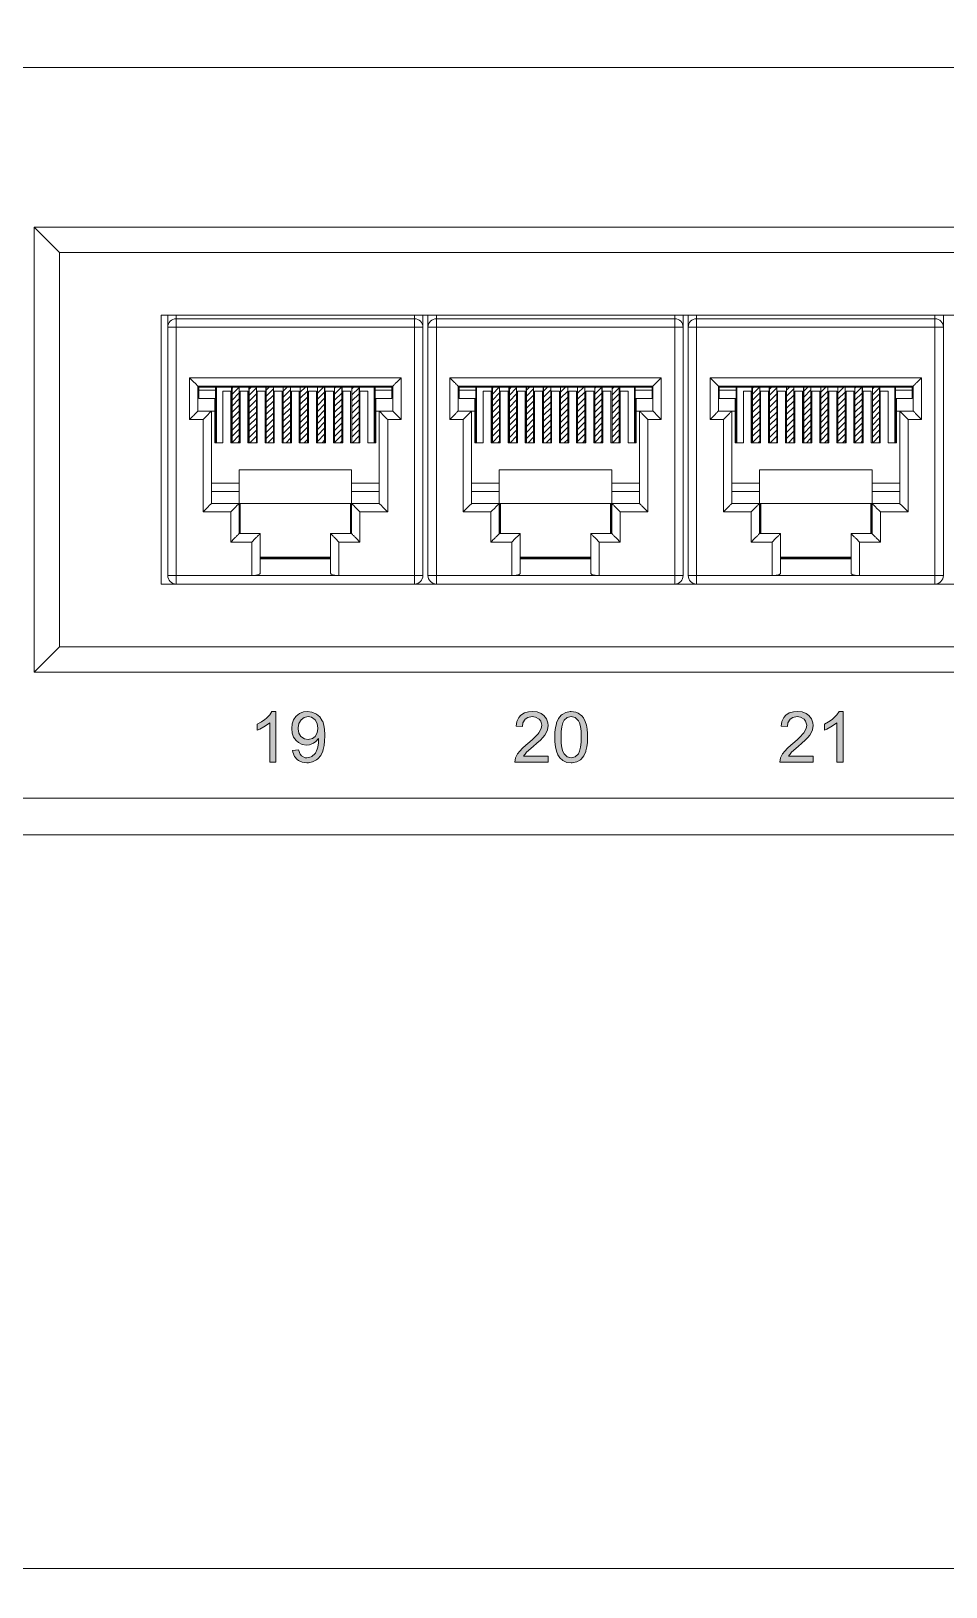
# Model space of a CAD drawing. Header units: millimetres. Extents: x 1256 to 2931, y 3298 to 3694.
# Drawn here: x 1476.54 to 1488.94, y 3593.51 to 3614.61 of the extents above; entities that cross this region are included whole.
import ezdxf

# ---------------------------------------------------------------- set-up
doc = ezdxf.new("R2010")
doc.units = ezdxf.units.MM
doc.layers.get('0').update_dxf_attribs({"color": 250, "lineweight": 5})
for name, color, linetype, lineweight in [('(B) 1U - NVR', 250, 'Continuous', 5), ('(B) 1U - Patch Panel nº', 250, 'Continuous', 5), ('(C)1U - Gestion Cable', 250, 'Continuous', 5)]:
    doc.layers.add(name, color=color, linetype=linetype, lineweight=lineweight)
pattern_1 = [(45, (22733.74805, 105.91026), (-0.166441777, 0.166441777), [])]
pattern_2 = [(45, (22748.11205, 105.91026), (-0.166441777, 0.166441777), [])]
pattern_3 = [(45, (22762.47604, 105.91026), (-0.166441777, 0.166441777), [])]

# ---------------------------------------------------------------- blocks, each defined once
blk = doc.blocks.new('1U - Peine Cable Rack')
at = {"layer": '(C)1U - Gestion Cable'}
blk.add_lwpolyline([(-5.8, 37.7), (466.8, 37.7, -0.414214), (471.8, 32.7), (471.8, -1, -0.414214), (466.8, -6), (-5.8, -6, -0.414214), (-10.8, -1), (-10.8, 32.7, -0.414214)], format="xyb", close=True, dxfattribs=at)
blk = doc.blocks.new('1U - Patch Panel 24P RJ45')
at = {"layer": '(B) 1U - Patch Panel nº', "lineweight": 5}
h = blk.add_hatch(dxfattribs=at)
h.set_pattern_fill('ANSI31', color=250, scale=0.074137, style=0)
h.set_pattern_definition(pattern_1)
h.paths.add_polyline_path([(23375.148, 717.034), (23374.835, 717.034), (23374.752, 717.026), (23374.752, 713.968), (23375.148, 713.968)])
h = blk.add_hatch(dxfattribs=at)
h.set_pattern_fill('ANSI31', color=250, scale=0.074137, style=0)
h.set_pattern_definition(pattern_1)
h.paths.add_polyline_path([(23376.091, 717.034), (23375.759, 717.034), (23375.694, 717.029), (23375.694, 713.968), (23376.091, 713.968)])
h.paths.add_polyline_path([(23377.031, 717.034), (23376.633, 717.034), (23376.633, 713.968), (23377.031, 713.968)])
h.paths.add_polyline_path([(23377.974, 717.034), (23377.576, 717.034), (23377.576, 713.968), (23377.974, 713.968)])
h.paths.add_polyline_path([(23378.912, 717.034), (23378.514, 717.034), (23378.514, 713.968), (23378.912, 713.968)])
h.paths.add_polyline_path([(23379.457, 713.968), (23379.857, 713.968), (23379.857, 717.034), (23379.457, 717.034)])
h.paths.add_polyline_path([(23380.405, 713.968), (23380.803, 713.968), (23380.803, 717.034), (23380.405, 717.034)])
h = blk.add_hatch(dxfattribs=at)
h.set_pattern_fill('ANSI31', color=250, scale=0.074137, style=0)
h.set_pattern_definition(pattern_1)
h.paths.add_polyline_path([(23381.364, 713.968), (23381.762, 713.968), (23381.762, 717.033), (23381.736, 717.034), (23381.364, 717.034)])
h = blk.add_hatch(dxfattribs=at)
h.set_pattern_fill('ANSI31', color=250, scale=0.074137, style=0)
h.set_pattern_definition(pattern_2)
h.paths.add_polyline_path([(23389.512, 717.034), (23389.199, 717.034), (23389.116, 717.026), (23389.116, 713.968), (23389.512, 713.968)])
h = blk.add_hatch(dxfattribs=at)
h.set_pattern_fill('ANSI31', color=250, scale=0.074137, style=0)
h.set_pattern_definition(pattern_2)
h.paths.add_polyline_path([(23390.455, 717.034), (23390.123, 717.034), (23390.058, 717.029), (23390.058, 713.968), (23390.455, 713.968)])
h.paths.add_polyline_path([(23391.395, 717.034), (23390.997, 717.034), (23390.997, 713.968), (23391.395, 713.968)])
h.paths.add_polyline_path([(23392.338, 717.034), (23391.94, 717.034), (23391.94, 713.968), (23392.338, 713.968)])
h.paths.add_polyline_path([(23393.276, 717.034), (23392.878, 717.034), (23392.878, 713.968), (23393.276, 713.968)])
h.paths.add_polyline_path([(23393.821, 713.968), (23394.221, 713.968), (23394.221, 717.034), (23393.821, 717.034)])
h.paths.add_polyline_path([(23394.769, 713.968), (23395.167, 713.968), (23395.167, 717.034), (23394.769, 717.034)])
h = blk.add_hatch(dxfattribs=at)
h.set_pattern_fill('ANSI31', color=250, scale=0.074137, style=0)
h.set_pattern_definition(pattern_2)
h.paths.add_polyline_path([(23395.728, 713.968), (23396.126, 713.968), (23396.126, 717.033), (23396.1, 717.034), (23395.728, 717.034)])
h = blk.add_hatch(dxfattribs=at)
h.set_pattern_fill('ANSI31', color=250, scale=0.074137, style=0)
h.set_pattern_definition(pattern_3)
h.paths.add_polyline_path([(23403.876, 717.034), (23403.563, 717.034), (23403.48, 717.026), (23403.48, 713.968), (23403.876, 713.968)])
h = blk.add_hatch(dxfattribs=at)
h.set_pattern_fill('ANSI31', color=250, scale=0.074137, style=0)
h.set_pattern_definition(pattern_3)
h.paths.add_polyline_path([(23404.819, 717.034), (23404.487, 717.034), (23404.422, 717.029), (23404.422, 713.968), (23404.819, 713.968)])
h.paths.add_polyline_path([(23405.759, 717.034), (23405.361, 717.034), (23405.361, 713.968), (23405.759, 713.968)])
h.paths.add_polyline_path([(23406.702, 717.034), (23406.304, 717.034), (23406.304, 713.968), (23406.702, 713.968)])
h.paths.add_polyline_path([(23407.64, 717.034), (23407.242, 717.034), (23407.242, 713.968), (23407.64, 713.968)])
h.paths.add_polyline_path([(23408.185, 713.968), (23408.585, 713.968), (23408.585, 717.034), (23408.185, 717.034)])
h.paths.add_polyline_path([(23409.133, 713.968), (23409.531, 713.968), (23409.531, 717.034), (23409.133, 717.034)])
h = blk.add_hatch(dxfattribs=at)
h.set_pattern_fill('ANSI31', color=250, scale=0.074137, style=0)
h.set_pattern_definition(pattern_3)
h.paths.add_polyline_path([(23410.092, 713.968), (23410.49, 713.968), (23410.49, 717.033), (23410.464, 717.034), (23410.092, 717.034)])
h = blk.add_hatch(color=250, dxfattribs=at)
h.paths.add_polyline_path([(23377.166, 699.138), (23376.946, 699.138), (23376.831, 698.957), (23376.645, 698.767), (23376.566, 698.701), (23376.367, 698.559), (23376.142, 698.44), (23376.142, 698.109), (23376.274, 698.162), (23376.504, 698.285), (23376.645, 698.374), (23376.826, 698.519), (23376.826, 696.346), (23377.166, 696.346)])
h.paths.add_polyline_path([(23379.587, 698.837), (23379.41, 698.992), (23379.38, 699.01), (23379.154, 699.107), (23378.911, 699.138), (23378.695, 699.111), (23378.478, 699.027), (23378.288, 698.877), (23378.275, 698.864), (23378.147, 698.678), (23378.068, 698.458), (23378.041, 698.197), (23378.068, 697.945), (23378.147, 697.724), (23378.28, 697.539), (23378.412, 697.424), (23378.624, 697.322), (23378.863, 697.287), (23379.022, 697.305), (23379.247, 697.389), (23379.366, 697.473), (23379.525, 697.654), (23379.525, 697.587), (23379.516, 697.411), (23379.477, 697.168), (23379.446, 697.057), (23379.349, 696.845), (23379.331, 696.819), (23379.154, 696.651), (23379.119, 696.629), (23378.88, 696.58), (23378.788, 696.585), (23378.58, 696.682), (23378.505, 696.775), (23378.421, 697.018), (23378.09, 696.987), (23378.107, 696.885), (23378.196, 696.655), (23378.341, 696.479), (23378.408, 696.426), (23378.589, 696.346), (23379.177, 696.346), (23379.198, 696.351), (23379.406, 696.465), (23379.49, 696.532), (23379.64, 696.713), (23379.751, 696.947), (23379.782, 697.035), (23379.83, 697.252), (23379.857, 697.503), (23379.865, 697.795), (23379.865, 697.866), (23379.848, 698.148), (23379.812, 698.387), (23379.751, 698.577), (23379.724, 698.63)])
h.paths.add_polyline_path([(23379.344, 698.67), (23379.45, 698.471), (23379.486, 698.215), (23379.486, 698.201), (23379.446, 697.95), (23379.335, 697.755), (23379.181, 697.64), (23378.947, 697.592), (23378.748, 697.623), (23378.554, 697.755), (23378.434, 697.941), (23378.39, 698.188), (23378.39, 698.228), (23378.439, 698.471), (23378.558, 698.67), (23378.73, 698.802), (23378.955, 698.855), (23379.137, 698.82), (23379.331, 698.683)], flags=16)
h.paths.add_polyline_path([(23379.177, 696.346), (23378.589, 696.346), (23378.62, 696.333), (23378.872, 696.298), (23378.96, 696.302)])
h = blk.add_hatch(color=250, dxfattribs=at)
h.paths.add_polyline_path([(23391.696, 698.718), (23391.784, 698.603), (23391.842, 698.374), (23391.811, 698.193), (23391.683, 697.963), (23391.639, 697.905), (23391.497, 697.755), (23391.307, 697.579), (23391.073, 697.375), (23390.963, 697.283), (23390.773, 697.11), (23390.627, 696.951), (23390.508, 696.792), (23390.402, 696.585), (23390.362, 696.346), (23392.195, 696.346), (23392.195, 696.673), (23390.835, 696.673), (23390.981, 696.859), (23390.989, 696.872), (23391.131, 697.004), (23391.374, 697.207), (23391.581, 697.389), (23391.767, 697.561), (23391.899, 697.698), (23392.01, 697.835), (23392.125, 698.038), (23392.156, 698.126), (23392.191, 698.365), (23392.182, 698.502), (23392.107, 698.727), (23391.961, 698.917), (23391.807, 699.027), (23391.586, 699.111), (23391.328, 699.138), (23391.322, 699.138), (23391.113, 699.12), (23390.883, 699.054), (23390.698, 698.935), (23390.579, 698.802), (23390.477, 698.59), (23390.424, 698.334), (23390.777, 698.299), (23390.808, 698.515), (23390.928, 698.705), (23391.073, 698.807), (23391.321, 698.855), (23391.497, 698.829)])
h.paths.add_polyline_path([(23393.719, 699.107), (23393.47, 699.138), (23393.409, 699.138), (23393.167, 699.089), (23392.964, 698.974), (23392.915, 698.93), (23392.77, 698.749), (23392.664, 698.511), (23392.65, 698.462), (23392.602, 698.25), (23392.571, 698.003), (23392.562, 697.715), (23392.571, 697.455), (23392.602, 697.181), (23392.659, 696.947), (23392.734, 696.748), (23392.836, 696.585), (23393.008, 696.426), (23393.22, 696.328), (23393.467, 696.298), (23393.529, 696.302), (23393.772, 696.351), (23393.975, 696.465), (23394.024, 696.505), (23394.165, 696.691), (23394.271, 696.929), (23394.285, 696.973), (23394.333, 697.185), (23394.364, 697.433), (23394.373, 697.715), (23394.369, 697.914), (23394.346, 698.17), (23394.311, 698.374), (23394.245, 698.581), (23394.139, 698.789), (23394.051, 698.899), (23393.861, 699.049)])
h.paths.add_polyline_path([(23393.684, 698.798), (23393.865, 698.63), (23393.927, 698.511), (23393.98, 698.307), (23394.011, 698.042), (23394.024, 697.715), (23394.015, 697.442), (23393.984, 697.168), (23393.936, 696.956), (23393.865, 696.806), (23393.684, 696.638), (23393.467, 696.58), (23393.251, 696.638), (23393.074, 696.806), (23393.012, 696.925), (23392.955, 697.128), (23392.924, 697.389), (23392.911, 697.715), (23392.924, 698.025), (23392.955, 698.29), (23393.012, 698.502), (23393.088, 698.656), (23393.238, 698.798), (23393.465, 698.856)], flags=16)
h = blk.add_hatch(color=250, dxfattribs=at)
h.paths.add_polyline_path([(23406.584, 698.917), (23406.433, 699.027), (23406.213, 699.111), (23405.955, 699.138), (23405.949, 699.138), (23405.74, 699.12), (23405.51, 699.054), (23405.32, 698.935), (23405.205, 698.802), (23405.104, 698.59), (23405.051, 698.334), (23405.4, 698.299), (23405.435, 698.515), (23405.55, 698.705), (23405.7, 698.807), (23405.943, 698.855), (23406.124, 698.829), (23406.323, 698.718), (23406.411, 698.603), (23406.469, 698.374), (23406.433, 698.193), (23406.31, 697.963), (23406.261, 697.905), (23406.124, 697.755), (23405.934, 697.579), (23405.696, 697.375), (23405.59, 697.283), (23405.4, 697.11), (23405.254, 696.951), (23405.135, 696.792), (23405.029, 696.585), (23404.989, 696.346), (23406.822, 696.346), (23406.822, 696.673), (23405.462, 696.673), (23405.603, 696.859), (23405.616, 696.872), (23405.758, 697.004), (23406, 697.207), (23406.208, 697.389), (23406.389, 697.561), (23406.526, 697.698), (23406.637, 697.835), (23406.751, 698.038), (23406.782, 698.126), (23406.818, 698.365), (23406.809, 698.502), (23406.734, 698.727)])
h.paths.add_polyline_path([(23408.474, 699.138), (23408.253, 699.138), (23408.134, 698.957), (23407.949, 698.767), (23407.873, 698.701), (23407.675, 698.559), (23407.449, 698.44), (23407.449, 698.109), (23407.577, 698.162), (23407.807, 698.285), (23407.949, 698.374), (23408.13, 698.519), (23408.13, 696.346), (23408.474, 696.346)])
at = {"layer": '(B) 1U - Patch Panel nº', "color": 250, "lineweight": 5}
for p, q in [((23376.831, 698.957), (23376.645, 698.767)), ((23376.946, 699.138), (23376.831, 698.957)), ((23377.166, 699.138), (23376.946, 699.138)), ((23377.166, 696.346), (23377.166, 699.138)), ((23378.275, 698.864), (23378.147, 698.678)), ((23378.288, 698.877), (23378.275, 698.864)), ((23378.478, 699.027), (23378.288, 698.877)), ((23378.695, 699.111), (23378.478, 699.027)), ((23378.911, 699.138), (23378.695, 699.111)), ((23379.154, 699.107), (23378.911, 699.138)), ((23379.38, 699.01), (23379.154, 699.107)), ((23379.41, 698.992), (23379.38, 699.01)), ((23379.587, 698.837), (23379.41, 698.992)), ((23390.698, 698.935), (23390.579, 698.802)), ((23390.883, 699.054), (23390.698, 698.935)), ((23391.113, 699.12), (23390.883, 699.054)), ((23391.325, 699.138), (23391.113, 699.12)), ((23391.586, 699.111), (23391.325, 699.138)), ((23391.807, 699.027), (23391.586, 699.111)), ((23391.961, 698.917), (23391.807, 699.027)), ((23392.107, 698.727), (23391.961, 698.917)), ((23392.915, 698.93), (23392.77, 698.749)), ((23392.964, 698.974), (23392.915, 698.93)), ((23393.167, 699.089), (23392.964, 698.974)), ((23393.41, 699.138), (23393.167, 699.089)), ((23393.467, 699.138), (23393.41, 699.138)), ((23393.719, 699.107), (23393.467, 699.138)), ((23393.861, 699.049), (23393.719, 699.107)), ((23394.051, 698.899), (23393.861, 699.049)), ((23394.139, 698.789), (23394.051, 698.899)), ((23405.32, 698.935), (23405.205, 698.802)), ((23405.51, 699.054), (23405.32, 698.935)), ((23405.74, 699.12), (23405.51, 699.054)), ((23405.952, 699.138), (23405.74, 699.12)), ((23406.213, 699.111), (23405.952, 699.138)), ((23406.433, 699.027), (23406.213, 699.111)), ((23406.584, 698.917), (23406.433, 699.027)), ((23406.734, 698.727), (23406.584, 698.917)), ((23408.134, 698.957), (23407.949, 698.767)), ((23408.253, 699.138), (23408.134, 698.957)), ((23408.474, 699.138), (23408.253, 699.138)), ((23408.474, 696.346), (23408.474, 699.138)), ((23376.367, 698.559), (23376.142, 698.44)), ((23376.142, 698.44), (23376.142, 698.109)), ((23376.142, 698.109), (23376.274, 698.162)), ((23376.274, 698.162), (23376.504, 698.285)), ((23376.566, 698.701), (23376.367, 698.559)), ((23376.504, 698.285), (23376.645, 698.374)), ((23376.645, 698.767), (23376.566, 698.701)), ((23376.645, 698.374), (23376.826, 698.519)), ((23376.826, 698.519), (23376.826, 696.346)), ((23378.068, 698.458), (23378.041, 698.197)), ((23378.041, 698.197), (23378.068, 697.945)), ((23378.147, 698.678), (23378.068, 698.458)), ((23378.39, 698.228), (23378.439, 698.471)), ((23378.39, 698.188), (23378.39, 698.228)), ((23378.434, 697.941), (23378.39, 698.188)), ((23378.439, 698.471), (23378.558, 698.67)), ((23378.558, 698.67), (23378.73, 698.802)), ((23378.73, 698.802), (23378.955, 698.855)), ((23378.955, 698.855), (23379.137, 698.82)), ((23379.137, 698.82), (23379.331, 698.683)), ((23379.331, 698.683), (23379.344, 698.67)), ((23379.344, 698.67), (23379.45, 698.471)), ((23379.486, 698.201), (23379.446, 697.95)), ((23379.45, 698.471), (23379.486, 698.215)), ((23379.486, 698.215), (23379.486, 698.201)), ((23379.724, 698.63), (23379.587, 698.837)), ((23379.751, 698.577), (23379.724, 698.63)), ((23379.812, 698.387), (23379.751, 698.577)), ((23379.848, 698.148), (23379.812, 698.387)), ((23379.865, 697.866), (23379.848, 698.148)), ((23390.477, 698.59), (23390.424, 698.334)), ((23390.424, 698.334), (23390.777, 698.299)), ((23390.579, 698.802), (23390.477, 698.59)), ((23390.777, 698.299), (23390.808, 698.515)), ((23390.808, 698.515), (23390.928, 698.705)), ((23390.928, 698.705), (23391.073, 698.807)), ((23391.073, 698.807), (23391.321, 698.855)), ((23391.321, 698.855), (23391.497, 698.829)), ((23391.497, 698.829), (23391.696, 698.718)), ((23391.811, 698.193), (23391.683, 697.963)), ((23391.696, 698.718), (23391.784, 698.603)), ((23391.784, 698.603), (23391.842, 698.374)), ((23391.842, 698.374), (23391.811, 698.193)), ((23392.01, 697.835), (23392.125, 698.038)), ((23392.182, 698.502), (23392.107, 698.727)), ((23392.125, 698.038), (23392.156, 698.126)), ((23392.156, 698.126), (23392.191, 698.365)), ((23392.191, 698.365), (23392.182, 698.502)), ((23392.602, 698.25), (23392.571, 698.003)), ((23392.65, 698.462), (23392.602, 698.25)), ((23392.664, 698.511), (23392.65, 698.462)), ((23392.77, 698.749), (23392.664, 698.511)), ((23392.911, 697.715), (23392.924, 698.025)), ((23392.924, 698.025), (23392.955, 698.29)), ((23392.955, 698.29), (23393.012, 698.502)), ((23393.012, 698.502), (23393.088, 698.656)), ((23393.088, 698.656), (23393.238, 698.798)), ((23393.238, 698.798), (23393.463, 698.855)), ((23393.463, 698.855), (23393.467, 698.855)), ((23393.467, 698.855), (23393.684, 698.798)), ((23393.684, 698.798), (23393.865, 698.63)), ((23393.865, 698.63), (23393.927, 698.511)), ((23393.927, 698.511), (23393.98, 698.307)), ((23393.98, 698.307), (23394.011, 698.042)), ((23394.011, 698.042), (23394.024, 697.715)), ((23394.245, 698.581), (23394.139, 698.789)), ((23394.311, 698.374), (23394.245, 698.581)), ((23394.346, 698.17), (23394.311, 698.374)), ((23394.369, 697.914), (23394.346, 698.17)), ((23405.104, 698.59), (23405.051, 698.334)), ((23405.051, 698.334), (23405.4, 698.299)), ((23405.205, 698.802), (23405.104, 698.59)), ((23405.4, 698.299), (23405.435, 698.515)), ((23405.435, 698.515), (23405.55, 698.705)), ((23405.55, 698.705), (23405.7, 698.807)), ((23405.7, 698.807), (23405.943, 698.855)), ((23405.943, 698.855), (23406.124, 698.829)), ((23406.124, 698.829), (23406.323, 698.718)), ((23406.433, 698.193), (23406.31, 697.963)), ((23406.323, 698.718), (23406.411, 698.603)), ((23406.411, 698.603), (23406.469, 698.374)), ((23406.469, 698.374), (23406.433, 698.193)), ((23406.637, 697.835), (23406.751, 698.038)), ((23406.809, 698.502), (23406.734, 698.727)), ((23406.751, 698.038), (23406.782, 698.126)), ((23406.782, 698.126), (23406.818, 698.365)), ((23406.818, 698.365), (23406.809, 698.502)), ((23407.675, 698.559), (23407.449, 698.44)), ((23407.449, 698.44), (23407.449, 698.109)), ((23407.449, 698.109), (23407.577, 698.162)), ((23407.577, 698.162), (23407.807, 698.285)), ((23407.873, 698.701), (23407.675, 698.559)), ((23407.807, 698.285), (23407.949, 698.374)), ((23407.949, 698.767), (23407.873, 698.701)), ((23407.949, 698.374), (23408.13, 698.519)), ((23408.13, 698.519), (23408.13, 696.346)), ((23378.068, 697.945), (23378.147, 697.724)), ((23378.147, 697.724), (23378.28, 697.539)), ((23378.28, 697.539), (23378.412, 697.424)), ((23378.412, 697.424), (23378.624, 697.322)), ((23378.554, 697.755), (23378.434, 697.941)), ((23378.748, 697.623), (23378.554, 697.755)), ((23378.624, 697.322), (23378.863, 697.287)), ((23378.947, 697.592), (23378.748, 697.623)), ((23378.863, 697.287), (23379.022, 697.305)), ((23379.181, 697.64), (23378.947, 697.592)), ((23379.022, 697.305), (23379.247, 697.389)), ((23379.335, 697.755), (23379.181, 697.64)), ((23379.247, 697.389), (23379.366, 697.473)), ((23379.446, 697.95), (23379.335, 697.755)), ((23379.366, 697.473), (23379.525, 697.654)), ((23379.477, 697.168), (23379.446, 697.057)), ((23379.516, 697.411), (23379.477, 697.168)), ((23379.525, 697.587), (23379.516, 697.411)), ((23379.525, 697.654), (23379.525, 697.587)), ((23379.782, 697.035), (23379.83, 697.252)), ((23379.83, 697.252), (23379.857, 697.503)), ((23379.857, 697.503), (23379.865, 697.795)), ((23379.865, 697.795), (23379.865, 697.866)), ((23390.963, 697.283), (23390.773, 697.11)), ((23391.073, 697.375), (23390.963, 697.283)), ((23391.307, 697.579), (23391.073, 697.375)), ((23391.131, 697.004), (23391.374, 697.207)), ((23391.497, 697.755), (23391.307, 697.579)), ((23391.374, 697.207), (23391.581, 697.389)), ((23391.639, 697.905), (23391.497, 697.755)), ((23391.581, 697.389), (23391.767, 697.561)), ((23391.683, 697.963), (23391.639, 697.905)), ((23391.767, 697.561), (23391.899, 697.698)), ((23391.899, 697.698), (23392.01, 697.835)), ((23392.571, 698.003), (23392.562, 697.715)), ((23392.562, 697.715), (23392.571, 697.455)), ((23392.571, 697.455), (23392.602, 697.181)), ((23392.602, 697.181), (23392.659, 696.947)), ((23392.924, 697.389), (23392.911, 697.715)), ((23392.955, 697.128), (23392.924, 697.389)), ((23393.984, 697.168), (23393.936, 696.956)), ((23394.015, 697.442), (23393.984, 697.168)), ((23394.024, 697.715), (23394.015, 697.442)), ((23394.285, 696.973), (23394.333, 697.185)), ((23394.333, 697.185), (23394.364, 697.433)), ((23394.364, 697.433), (23394.373, 697.715)), ((23394.373, 697.715), (23394.369, 697.914)), ((23405.59, 697.283), (23405.4, 697.11)), ((23405.696, 697.375), (23405.59, 697.283)), ((23405.934, 697.579), (23405.696, 697.375)), ((23405.758, 697.004), (23406, 697.207)), ((23406.124, 697.755), (23405.934, 697.579)), ((23406, 697.207), (23406.208, 697.389)), ((23406.261, 697.905), (23406.124, 697.755)), ((23406.208, 697.389), (23406.389, 697.561)), ((23406.31, 697.963), (23406.261, 697.905)), ((23406.389, 697.561), (23406.526, 697.698)), ((23406.526, 697.698), (23406.637, 697.835)), ((23376.826, 696.346), (23377.166, 696.346)), ((23378.421, 697.018), (23378.09, 696.987)), ((23378.09, 696.987), (23378.107, 696.885)), ((23378.107, 696.885), (23378.196, 696.655)), ((23378.196, 696.655), (23378.341, 696.479)), ((23378.341, 696.479), (23378.408, 696.426)), ((23378.408, 696.426), (23378.62, 696.333)), ((23378.505, 696.775), (23378.421, 697.018)), ((23378.58, 696.682), (23378.505, 696.775)), ((23378.788, 696.585), (23378.58, 696.682)), ((23378.62, 696.333), (23378.872, 696.298)), ((23378.88, 696.58), (23378.788, 696.585)), ((23378.872, 696.298), (23378.96, 696.302)), ((23379.119, 696.629), (23378.88, 696.58)), ((23378.96, 696.302), (23379.198, 696.351)), ((23379.154, 696.651), (23379.119, 696.629)), ((23379.331, 696.819), (23379.154, 696.651)), ((23379.198, 696.351), (23379.406, 696.465)), ((23379.349, 696.845), (23379.331, 696.819)), ((23379.446, 697.057), (23379.349, 696.845)), ((23379.406, 696.465), (23379.49, 696.532)), ((23379.49, 696.532), (23379.64, 696.713)), ((23379.64, 696.713), (23379.751, 696.947)), ((23379.751, 696.947), (23379.782, 697.035)), ((23390.402, 696.585), (23390.362, 696.346)), ((23390.362, 696.346), (23392.195, 696.346)), ((23390.508, 696.792), (23390.402, 696.585)), ((23390.627, 696.951), (23390.508, 696.792)), ((23390.773, 697.11), (23390.627, 696.951)), ((23390.835, 696.673), (23390.981, 696.859)), ((23392.195, 696.673), (23390.835, 696.673)), ((23390.981, 696.859), (23390.989, 696.872)), ((23390.989, 696.872), (23391.131, 697.004)), ((23392.195, 696.346), (23392.195, 696.673)), ((23392.659, 696.947), (23392.734, 696.748)), ((23392.734, 696.748), (23392.836, 696.585)), ((23392.836, 696.585), (23392.836, 696.585)), ((23392.836, 696.585), (23393.008, 696.426)), ((23393.012, 696.925), (23392.955, 697.128)), ((23393.008, 696.426), (23393.22, 696.328)), ((23393.074, 696.806), (23393.012, 696.925)), ((23393.251, 696.638), (23393.074, 696.806)), ((23393.22, 696.328), (23393.467, 696.298)), ((23393.467, 696.58), (23393.251, 696.638)), ((23393.684, 696.638), (23393.467, 696.58)), ((23393.467, 696.298), (23393.529, 696.302)), ((23393.529, 696.302), (23393.772, 696.351)), ((23393.865, 696.806), (23393.684, 696.638)), ((23393.772, 696.351), (23393.975, 696.465)), ((23393.936, 696.956), (23393.865, 696.806)), ((23393.975, 696.465), (23394.024, 696.505)), ((23394.024, 696.505), (23394.165, 696.691)), ((23394.165, 696.691), (23394.271, 696.929)), ((23394.271, 696.929), (23394.285, 696.973)), ((23405.029, 696.585), (23404.989, 696.346)), ((23404.989, 696.346), (23406.822, 696.346)), ((23405.135, 696.792), (23405.029, 696.585)), ((23405.254, 696.951), (23405.135, 696.792)), ((23405.4, 697.11), (23405.254, 696.951)), ((23405.462, 696.673), (23405.603, 696.859)), ((23406.822, 696.673), (23405.462, 696.673)), ((23405.603, 696.859), (23405.616, 696.872)), ((23405.616, 696.872), (23405.758, 697.004)), ((23406.822, 696.346), (23406.822, 696.673)), ((23408.13, 696.346), (23408.474, 696.346))]:
    blk.add_line(p, q, dxfattribs=at)
at = {"color": 250, "linetype": 'Continuous', "lineweight": 5}
for p, q in [((23468.04, 734.668), (23057.508, 734.668)), ((23464.009, 725.864), (23363.832, 725.864)), ((23363.832, 725.864), (23363.832, 701.306)), ((23363.832, 725.864), (23365.222, 724.474)), ((23462.619, 724.474), (23365.222, 724.474)), ((23365.222, 724.474), (23365.222, 702.696)), ((23457.012, 720.999), (23370.828, 720.999)), ((23370.828, 720.999), (23370.828, 706.171)), ((23371.199, 706.635), (23371.199, 720.999)), ((23371.199, 720.35), (23385.285, 720.35)), ((23371.662, 706.171), (23371.662, 720.999)), ((23371.662, 720.813), (23384.822, 720.813)), ((23384.822, 706.171), (23384.822, 720.999)), ((23385.285, 706.635), (23385.285, 720.999)), ((23385.563, 706.635), (23385.563, 720.999)), ((23385.563, 720.35), (23399.649, 720.35)), ((23386.026, 706.171), (23386.026, 720.999)), ((23386.026, 720.813), (23399.186, 720.813)), ((23399.186, 706.171), (23399.186, 720.999)), ((23399.649, 706.635), (23399.649, 720.999)), ((23399.927, 706.635), (23399.927, 720.999)), ((23399.927, 720.35), (23414.013, 720.35)), ((23400.39, 706.171), (23400.39, 720.999)), ((23400.39, 720.813), (23413.55, 720.813)), ((23413.55, 706.171), (23413.55, 720.999)), ((23414.013, 706.635), (23414.013, 720.999)), ((23372.404, 717.558), (23384.08, 717.558)), ((23372.404, 715.253), (23372.404, 717.558)), ((23372.867, 717.095), (23383.617, 717.095)), ((23372.867, 717.095), (23372.867, 717.094)), ((23372.867, 715.716), (23372.867, 717.094)), ((23372.867, 717.034), (23383.617, 717.034)), ((23372.913, 716.41), (23372.913, 717.034)), ((23373.84, 713.968), (23373.84, 717.034)), ((23373.886, 717.034), (23373.886, 713.968)), ((23374.719, 717.034), (23374.719, 713.968)), ((23374.835, 717.034), (23374.752, 717.026)), ((23374.752, 717.034), (23374.752, 713.968)), ((23375.148, 717.034), (23375.148, 713.968)), ((23375.666, 717.034), (23375.666, 713.968)), ((23375.759, 717.034), (23375.694, 717.029)), ((23375.694, 717.034), (23375.694, 713.968)), ((23376.091, 717.034), (23376.091, 713.968)), ((23376.617, 717.034), (23376.617, 713.968)), ((23376.633, 717.034), (23376.633, 713.968)), ((23377.031, 717.034), (23377.031, 713.968)), ((23377.564, 717.034), (23377.564, 713.968)), ((23377.576, 717.034), (23377.576, 713.968)), ((23377.974, 717.034), (23377.974, 713.968)), ((23378.514, 717.034), (23378.514, 713.968)), ((23378.912, 717.034), (23378.912, 713.968)), ((23378.915, 717.034), (23378.915, 713.968)), ((23379.457, 717.034), (23379.457, 713.968)), ((23379.857, 717.034), (23379.857, 713.968)), ((23379.862, 717.034), (23379.862, 713.968)), ((23380.405, 717.034), (23380.405, 713.968)), ((23380.803, 717.034), (23380.803, 713.968)), ((23380.823, 717.034), (23380.823, 713.968)), ((23381.364, 717.034), (23381.364, 713.968)), ((23381.762, 717.033), (23381.736, 717.034)), ((23381.762, 717.036), (23381.762, 717.033)), ((23381.762, 717.034), (23381.762, 713.968)), ((23381.783, 717.034), (23381.783, 713.968)), ((23382.597, 713.968), (23382.597, 717.034)), ((23382.644, 713.968), (23382.644, 717.034)), ((23383.57, 716.41), (23383.57, 717.034)), ((23383.617, 717.095), (23383.617, 717.094)), ((23383.617, 717.094), (23383.617, 715.716)), ((23384.08, 717.558), (23384.08, 715.253)), ((23386.768, 717.558), (23398.444, 717.558)), ((23386.768, 715.253), (23386.768, 717.558)), ((23387.231, 717.095), (23397.981, 717.095)), ((23387.231, 717.095), (23387.231, 717.094)), ((23387.231, 715.716), (23387.231, 717.094)), ((23387.231, 717.034), (23397.981, 717.034)), ((23387.277, 716.41), (23387.277, 717.034)), ((23388.204, 713.968), (23388.204, 717.034)), ((23388.25, 717.034), (23388.25, 713.968)), ((23389.083, 717.034), (23389.083, 713.968)), ((23389.199, 717.034), (23389.116, 717.026)), ((23389.116, 717.034), (23389.116, 713.968)), ((23389.512, 717.034), (23389.512, 713.968)), ((23390.03, 717.034), (23390.03, 713.968)), ((23390.123, 717.034), (23390.058, 717.029)), ((23390.058, 717.034), (23390.058, 713.968)), ((23390.455, 717.034), (23390.455, 713.968)), ((23390.981, 717.034), (23390.981, 713.968)), ((23390.997, 717.034), (23390.997, 713.968)), ((23391.395, 717.034), (23391.395, 713.968)), ((23391.928, 717.034), (23391.928, 713.968)), ((23391.94, 717.034), (23391.94, 713.968)), ((23392.338, 717.034), (23392.338, 713.968)), ((23392.878, 717.034), (23392.878, 713.968)), ((23393.276, 717.034), (23393.276, 713.968)), ((23393.279, 717.034), (23393.279, 713.968)), ((23393.821, 717.034), (23393.821, 713.968)), ((23394.221, 717.034), (23394.221, 713.968)), ((23394.226, 717.034), (23394.226, 713.968)), ((23394.769, 717.034), (23394.769, 713.968)), ((23395.167, 717.034), (23395.167, 713.968)), ((23395.187, 717.034), (23395.187, 713.968)), ((23395.728, 717.034), (23395.728, 713.968)), ((23396.126, 717.033), (23396.1, 717.034)), ((23396.126, 717.036), (23396.126, 717.033)), ((23396.126, 717.034), (23396.126, 713.968)), ((23396.147, 717.034), (23396.147, 713.968)), ((23396.961, 713.968), (23396.961, 717.034)), ((23397.008, 713.968), (23397.008, 717.034)), ((23397.934, 716.41), (23397.934, 717.034)), ((23397.981, 717.095), (23397.981, 717.094)), ((23397.981, 717.094), (23397.981, 715.716)), ((23398.444, 717.558), (23398.444, 715.253)), ((23401.132, 717.558), (23412.808, 717.558)), ((23401.132, 715.253), (23401.132, 717.558)), ((23401.595, 717.095), (23412.345, 717.095)), ((23401.595, 717.095), (23401.595, 717.094)), ((23401.595, 715.716), (23401.595, 717.094)), ((23401.595, 717.034), (23412.345, 717.034)), ((23401.641, 716.41), (23401.641, 717.034)), ((23402.568, 713.968), (23402.568, 717.034)), ((23402.614, 717.034), (23402.614, 713.968)), ((23403.447, 717.034), (23403.447, 713.968)), ((23403.563, 717.034), (23403.48, 717.026)), ((23403.48, 717.034), (23403.48, 713.968)), ((23403.876, 717.034), (23403.876, 713.968)), ((23404.394, 717.034), (23404.394, 713.968)), ((23404.487, 717.034), (23404.422, 717.029)), ((23404.422, 717.034), (23404.422, 713.968)), ((23404.819, 717.034), (23404.819, 713.968)), ((23405.345, 717.034), (23405.345, 713.968)), ((23405.361, 717.034), (23405.361, 713.968)), ((23405.759, 717.034), (23405.759, 713.968)), ((23406.292, 717.034), (23406.292, 713.968)), ((23406.304, 717.034), (23406.304, 713.968)), ((23406.702, 717.034), (23406.702, 713.968)), ((23407.242, 717.034), (23407.242, 713.968)), ((23407.64, 717.034), (23407.64, 713.968)), ((23407.643, 717.034), (23407.643, 713.968)), ((23408.185, 717.034), (23408.185, 713.968)), ((23408.585, 717.034), (23408.585, 713.968)), ((23408.59, 717.034), (23408.59, 713.968)), ((23409.133, 717.034), (23409.133, 713.968)), ((23409.531, 717.034), (23409.531, 713.968)), ((23409.551, 717.034), (23409.551, 713.968)), ((23410.092, 717.034), (23410.092, 713.968)), ((23410.49, 717.033), (23410.464, 717.034)), ((23410.49, 717.036), (23410.49, 717.033)), ((23410.49, 717.034), (23410.49, 713.968)), ((23410.511, 717.034), (23410.511, 713.968)), ((23411.325, 713.968), (23411.325, 717.034)), ((23411.372, 713.968), (23411.372, 717.034)), ((23412.298, 716.41), (23412.298, 717.034)), ((23412.345, 717.095), (23412.345, 717.094)), ((23412.345, 717.094), (23412.345, 715.716)), ((23412.808, 717.558), (23412.808, 715.253)), ((23372.867, 716.82), (23372.913, 716.82)), ((23373.84, 716.874), (23372.913, 716.874)), ((23373.84, 716.41), (23372.913, 716.41)), ((23373.794, 716.41), (23373.794, 713.968)), ((23374.243, 716.822), (23374.679, 716.822)), ((23374.243, 713.968), (23374.243, 716.822)), ((23374.679, 716.818), (23374.243, 716.818)), ((23374.679, 713.968), (23374.679, 716.822)), ((23375.188, 716.822), (23375.624, 716.822)), ((23375.188, 713.968), (23375.188, 716.822)), ((23375.624, 716.818), (23375.188, 716.818)), ((23375.624, 713.968), (23375.624, 716.822)), ((23376.134, 716.822), (23376.569, 716.822)), ((23376.134, 713.968), (23376.134, 716.822)), ((23376.569, 716.818), (23376.134, 716.818)), ((23376.569, 713.968), (23376.569, 716.822)), ((23377.079, 716.822), (23377.514, 716.822)), ((23377.079, 713.968), (23377.079, 716.822)), ((23377.514, 716.818), (23377.079, 716.818)), ((23377.514, 713.968), (23377.514, 716.822)), ((23378.024, 716.822), (23378.46, 716.822)), ((23378.024, 713.968), (23378.024, 716.822)), ((23378.46, 716.818), (23378.024, 716.818)), ((23378.46, 713.968), (23378.46, 716.822)), ((23378.969, 716.822), (23379.405, 716.822)), ((23378.969, 713.968), (23378.969, 716.822)), ((23379.405, 716.818), (23378.969, 716.818)), ((23379.405, 713.968), (23379.405, 716.822)), ((23379.915, 716.822), (23380.35, 716.822)), ((23379.915, 713.968), (23379.915, 716.822)), ((23380.35, 716.818), (23379.915, 716.818)), ((23380.35, 713.968), (23380.35, 716.822)), ((23380.86, 716.822), (23381.295, 716.822)), ((23380.86, 713.968), (23380.86, 716.822)), ((23381.295, 716.818), (23380.86, 716.818)), ((23381.295, 713.968), (23381.295, 716.822)), ((23381.805, 716.822), (23382.241, 716.822)), ((23381.805, 713.968), (23381.805, 716.822)), ((23382.241, 716.818), (23381.805, 716.818)), ((23382.241, 713.968), (23382.241, 716.822)), ((23382.644, 716.874), (23383.57, 716.874)), ((23383.57, 716.41), (23382.644, 716.41)), ((23382.69, 716.41), (23382.69, 713.968)), ((23383.617, 716.82), (23383.57, 716.82)), ((23387.231, 716.82), (23387.277, 716.82)), ((23388.204, 716.874), (23387.277, 716.874)), ((23388.204, 716.41), (23387.277, 716.41)), ((23388.158, 716.41), (23388.158, 713.968)), ((23388.607, 716.822), (23389.043, 716.822)), ((23388.607, 713.968), (23388.607, 716.822)), ((23389.043, 716.818), (23388.607, 716.818)), ((23389.043, 713.968), (23389.043, 716.822)), ((23389.552, 716.822), (23389.988, 716.822)), ((23389.552, 713.968), (23389.552, 716.822)), ((23389.988, 716.818), (23389.552, 716.818)), ((23389.988, 713.968), (23389.988, 716.822)), ((23390.498, 716.822), (23390.933, 716.822)), ((23390.498, 713.968), (23390.498, 716.822)), ((23390.933, 716.818), (23390.498, 716.818)), ((23390.933, 713.968), (23390.933, 716.822)), ((23391.443, 716.822), (23391.878, 716.822)), ((23391.443, 713.968), (23391.443, 716.822)), ((23391.878, 716.818), (23391.443, 716.818)), ((23391.878, 713.968), (23391.878, 716.822)), ((23392.388, 716.822), (23392.824, 716.822)), ((23392.388, 713.968), (23392.388, 716.822)), ((23392.824, 716.818), (23392.388, 716.818)), ((23392.824, 713.968), (23392.824, 716.822)), ((23393.333, 716.822), (23393.769, 716.822)), ((23393.333, 713.968), (23393.333, 716.822)), ((23393.769, 716.818), (23393.333, 716.818)), ((23393.769, 713.968), (23393.769, 716.822)), ((23394.279, 716.822), (23394.714, 716.822)), ((23394.279, 713.968), (23394.279, 716.822)), ((23394.714, 716.818), (23394.279, 716.818)), ((23394.714, 713.968), (23394.714, 716.822)), ((23395.224, 716.822), (23395.659, 716.822)), ((23395.224, 713.968), (23395.224, 716.822)), ((23395.659, 716.818), (23395.224, 716.818)), ((23395.659, 713.968), (23395.659, 716.822)), ((23396.169, 716.822), (23396.605, 716.822)), ((23396.169, 713.968), (23396.169, 716.822)), ((23396.605, 716.818), (23396.169, 716.818)), ((23396.605, 713.968), (23396.605, 716.822)), ((23397.008, 716.874), (23397.934, 716.874)), ((23397.934, 716.41), (23397.008, 716.41)), ((23397.054, 716.41), (23397.054, 713.968)), ((23397.981, 716.82), (23397.934, 716.82)), ((23401.595, 716.82), (23401.641, 716.82)), ((23402.568, 716.874), (23401.641, 716.874)), ((23402.568, 716.41), (23401.641, 716.41)), ((23402.522, 716.41), (23402.522, 713.968)), ((23402.971, 716.822), (23403.407, 716.822)), ((23402.971, 713.968), (23402.971, 716.822)), ((23403.407, 716.818), (23402.971, 716.818)), ((23403.407, 713.968), (23403.407, 716.822)), ((23403.916, 716.822), (23404.352, 716.822)), ((23403.916, 713.968), (23403.916, 716.822)), ((23404.352, 716.818), (23403.916, 716.818)), ((23404.352, 713.968), (23404.352, 716.822)), ((23404.862, 716.822), (23405.297, 716.822)), ((23404.862, 713.968), (23404.862, 716.822)), ((23405.297, 716.818), (23404.862, 716.818)), ((23405.297, 713.968), (23405.297, 716.822)), ((23405.807, 716.822), (23406.242, 716.822)), ((23405.807, 713.968), (23405.807, 716.822)), ((23406.242, 716.818), (23405.807, 716.818)), ((23406.242, 713.968), (23406.242, 716.822)), ((23406.752, 716.822), (23407.188, 716.822)), ((23406.752, 713.968), (23406.752, 716.822)), ((23407.188, 716.818), (23406.752, 716.818)), ((23407.188, 713.968), (23407.188, 716.822)), ((23407.697, 716.822), (23408.133, 716.822)), ((23407.697, 713.968), (23407.697, 716.822)), ((23408.133, 716.818), (23407.697, 716.818)), ((23408.133, 713.968), (23408.133, 716.822)), ((23408.643, 716.822), (23409.078, 716.822)), ((23408.643, 713.968), (23408.643, 716.822)), ((23409.078, 716.818), (23408.643, 716.818)), ((23409.078, 713.968), (23409.078, 716.822)), ((23409.588, 716.822), (23410.023, 716.822)), ((23409.588, 713.968), (23409.588, 716.822)), ((23410.023, 716.818), (23409.588, 716.818)), ((23410.023, 713.968), (23410.023, 716.822)), ((23410.533, 716.822), (23410.969, 716.822)), ((23410.533, 713.968), (23410.533, 716.822)), ((23410.969, 716.818), (23410.533, 716.818)), ((23410.969, 713.968), (23410.969, 716.822)), ((23411.372, 716.874), (23412.298, 716.874)), ((23412.298, 716.41), (23411.372, 716.41)), ((23411.418, 716.41), (23411.418, 713.968)), ((23412.345, 716.82), (23412.298, 716.82)), ((23373.145, 715.253), (23372.404, 715.253)), ((23372.867, 715.716), (23373.794, 715.716)), ((23373.145, 710.156), (23373.145, 715.253)), ((23373.608, 710.619), (23373.608, 715.716)), ((23383.617, 715.716), (23382.69, 715.716)), ((23382.875, 715.716), (23382.875, 710.619)), ((23384.08, 715.253), (23383.339, 715.253)), ((23383.339, 715.253), (23383.339, 710.156)), ((23387.509, 715.253), (23386.768, 715.253)), ((23387.231, 715.716), (23388.158, 715.716)), ((23387.509, 710.156), (23387.509, 715.253)), ((23387.972, 710.619), (23387.972, 715.716)), ((23397.981, 715.716), (23397.054, 715.716)), ((23397.239, 715.716), (23397.239, 710.619)), ((23398.444, 715.253), (23397.703, 715.253)), ((23397.703, 715.253), (23397.703, 710.156)), ((23401.873, 715.253), (23401.132, 715.253)), ((23401.595, 715.716), (23402.522, 715.716)), ((23401.873, 710.156), (23401.873, 715.253)), ((23402.336, 710.619), (23402.336, 715.716)), ((23412.345, 715.716), (23411.418, 715.716)), ((23411.603, 715.716), (23411.603, 710.619)), ((23412.808, 715.253), (23412.067, 715.253)), ((23412.067, 715.253), (23412.067, 710.156)), ((23374.243, 713.968), (23373.794, 713.968)), ((23375.188, 713.968), (23374.679, 713.968)), ((23376.134, 713.968), (23375.624, 713.968)), ((23377.079, 713.968), (23376.569, 713.968)), ((23378.024, 713.968), (23377.514, 713.968)), ((23378.969, 713.968), (23378.46, 713.968)), ((23379.915, 713.968), (23379.405, 713.968)), ((23380.86, 713.968), (23380.35, 713.968)), ((23381.805, 713.968), (23381.295, 713.968)), ((23382.69, 713.968), (23382.241, 713.968)), ((23388.607, 713.968), (23388.158, 713.968)), ((23389.552, 713.968), (23389.043, 713.968)), ((23390.498, 713.968), (23389.988, 713.968)), ((23391.443, 713.968), (23390.933, 713.968)), ((23392.388, 713.968), (23391.878, 713.968)), ((23393.333, 713.968), (23392.824, 713.968)), ((23394.279, 713.968), (23393.769, 713.968)), ((23395.224, 713.968), (23394.714, 713.968)), ((23396.169, 713.968), (23395.659, 713.968)), ((23397.054, 713.968), (23396.605, 713.968)), ((23402.971, 713.968), (23402.522, 713.968)), ((23403.916, 713.968), (23403.407, 713.968)), ((23404.862, 713.968), (23404.352, 713.968)), ((23405.807, 713.968), (23405.297, 713.968)), ((23406.752, 713.968), (23406.242, 713.968)), ((23407.697, 713.968), (23407.188, 713.968)), ((23408.643, 713.968), (23408.133, 713.968)), ((23409.588, 713.968), (23409.078, 713.968)), ((23410.533, 713.968), (23410.023, 713.968)), ((23411.418, 713.968), (23410.969, 713.968)), ((23381.346, 712.473), (23375.137, 712.473)), ((23375.137, 708.951), (23375.137, 712.473)), ((23381.346, 708.951), (23381.346, 712.473)), ((23395.71, 712.473), (23389.501, 712.473)), ((23389.501, 708.951), (23389.501, 712.473)), ((23395.71, 708.951), (23395.71, 712.473)), ((23410.074, 712.473), (23403.865, 712.473)), ((23403.865, 708.951), (23403.865, 712.473)), ((23410.074, 708.951), (23410.074, 712.473)), ((23375.137, 711.731), (23373.608, 711.731)), ((23375.137, 711.268), (23373.608, 711.268)), ((23382.875, 711.731), (23381.346, 711.731)), ((23382.875, 711.268), (23381.346, 711.268)), ((23389.501, 711.731), (23387.972, 711.731)), ((23389.501, 711.268), (23387.972, 711.268)), ((23397.239, 711.731), (23395.71, 711.731)), ((23397.239, 711.268), (23395.71, 711.268)), ((23403.865, 711.731), (23402.336, 711.731)), ((23403.865, 711.268), (23402.336, 711.268)), ((23411.603, 711.731), (23410.074, 711.731)), ((23411.603, 711.268), (23410.074, 711.268)), ((23374.674, 710.156), (23373.145, 710.156)), ((23382.875, 710.619), (23373.608, 710.619)), ((23374.674, 708.488), (23374.674, 710.156)), ((23375.156, 710.619), (23375.156, 708.951)), ((23375.202, 710.619), (23375.202, 708.951)), ((23381.282, 708.951), (23381.282, 710.619)), ((23381.328, 708.951), (23381.328, 710.619)), ((23383.339, 710.156), (23381.81, 710.156)), ((23381.81, 710.156), (23381.81, 708.488)), ((23389.038, 710.156), (23387.509, 710.156)), ((23397.239, 710.619), (23387.972, 710.619)), ((23389.038, 708.488), (23389.038, 710.156)), ((23389.52, 710.619), (23389.52, 708.951)), ((23389.566, 710.619), (23389.566, 708.951)), ((23395.646, 708.951), (23395.646, 710.619)), ((23395.692, 708.951), (23395.692, 710.619)), ((23397.703, 710.156), (23396.174, 710.156)), ((23396.174, 710.156), (23396.174, 708.488)), ((23403.402, 710.156), (23401.873, 710.156)), ((23411.603, 710.619), (23402.336, 710.619)), ((23403.402, 708.488), (23403.402, 710.156)), ((23403.884, 710.619), (23403.884, 708.951)), ((23403.93, 710.619), (23403.93, 708.951)), ((23410.01, 708.951), (23410.01, 710.619)), ((23410.056, 708.951), (23410.056, 710.619)), ((23412.067, 710.156), (23410.538, 710.156)), ((23410.538, 710.156), (23410.538, 708.488)), ((23375.832, 708.488), (23374.674, 708.488)), ((23376.296, 708.951), (23375.137, 708.951)), ((23375.832, 708.488), (23375.832, 706.635)), ((23376.296, 708.951), (23376.296, 706.771)), ((23381.346, 708.951), (23380.188, 708.951)), ((23380.188, 706.771), (23380.188, 708.951)), ((23381.81, 708.488), (23380.651, 708.488)), ((23380.651, 706.635), (23380.651, 708.488)), ((23390.196, 708.488), (23389.038, 708.488)), ((23390.66, 708.951), (23389.501, 708.951)), ((23390.196, 708.488), (23390.196, 706.635)), ((23390.66, 708.951), (23390.66, 706.771)), ((23395.71, 708.951), (23394.552, 708.951)), ((23394.552, 706.771), (23394.552, 708.951)), ((23396.174, 708.488), (23395.015, 708.488)), ((23395.015, 706.635), (23395.015, 708.488)), ((23404.56, 708.488), (23403.402, 708.488)), ((23405.024, 708.951), (23403.865, 708.951)), ((23404.56, 708.488), (23404.56, 706.635)), ((23405.024, 708.951), (23405.024, 706.771)), ((23410.074, 708.951), (23408.916, 708.951)), ((23408.916, 706.771), (23408.916, 708.951)), ((23410.538, 708.488), (23409.379, 708.488)), ((23409.379, 706.635), (23409.379, 708.488)), ((23376.296, 707.654), (23380.188, 707.654)), ((23376.296, 707.608), (23380.188, 707.608)), ((23376.296, 707.561), (23380.188, 707.561)), ((23390.66, 707.654), (23394.552, 707.654)), ((23390.66, 707.608), (23394.552, 707.608)), ((23390.66, 707.561), (23394.552, 707.561)), ((23405.024, 707.654), (23408.916, 707.654)), ((23405.024, 707.608), (23408.916, 707.608)), ((23405.024, 707.561), (23408.916, 707.561)), ((23371.199, 706.635), (23385.285, 706.635)), ((23385.563, 706.635), (23399.649, 706.635)), ((23399.927, 706.635), (23414.013, 706.635)), ((23370.828, 706.171), (23457.012, 706.171)), ((23363.832, 701.306), (23365.222, 702.696)), ((23365.222, 702.696), (23462.619, 702.696)), ((23363.832, 701.306), (23464.009, 701.306)), ((23463.87, 694.356), (23061.678, 694.356))]:
    blk.add_line(p, q, dxfattribs=at)
for centre, start, end in [((23371.662, 720.35), 90, 180), ((23384.822, 720.35), 0, 90), ((23386.026, 720.35), 90, 180), ((23399.186, 720.35), 0, 90), ((23400.39, 720.35), 90, 180), ((23413.55, 720.35), 0, 90), ((23371.662, 706.635), 180, 270), ((23384.822, 706.635), 270, 0), ((23386.026, 706.635), 180, 270), ((23399.186, 706.635), 270, 0), ((23400.39, 706.635), 180, 270), ((23413.55, 706.635), 270, 0)]:
    blk.add_arc(centre, 0.463, start, end, dxfattribs=at)
for points, start_tangent, end_tangent in [([(23372.867, 717.095), (23372.85, 717.111), (23372.812, 717.149), (23372.759, 717.202), (23372.696, 717.265), (23372.627, 717.334), (23372.553, 717.408), (23372.478, 717.483), (23372.404, 717.558)], (-0.707107, 0.707107), (-0.707107, 0.707107)), ([(23383.617, 717.095), (23383.634, 717.111), (23383.672, 717.149), (23383.725, 717.202), (23383.787, 717.265), (23383.857, 717.334), (23383.93, 717.408), (23384.006, 717.483), (23384.08, 717.558)], (0.707107, 0.707107), (0.707107, 0.707107)), ([(23387.231, 717.095), (23387.214, 717.111), (23387.176, 717.149), (23387.123, 717.202), (23387.06, 717.265), (23386.991, 717.334), (23386.917, 717.408), (23386.842, 717.483), (23386.768, 717.558)], (-0.707107, 0.707107), (-0.707107, 0.707107)), ([(23397.981, 717.095), (23397.998, 717.111), (23398.036, 717.149), (23398.089, 717.202), (23398.151, 717.265), (23398.221, 717.334), (23398.294, 717.408), (23398.37, 717.483), (23398.444, 717.558)], (0.707107, 0.707107), (0.707107, 0.707107)), ([(23401.595, 717.095), (23401.578, 717.111), (23401.54, 717.149), (23401.487, 717.202), (23401.424, 717.265), (23401.355, 717.334), (23401.281, 717.408), (23401.206, 717.483), (23401.132, 717.558)], (-0.707107, 0.707107), (-0.707107, 0.707107)), ([(23412.345, 717.095), (23412.362, 717.111), (23412.4, 717.149), (23412.453, 717.202), (23412.515, 717.265), (23412.585, 717.334), (23412.658, 717.408), (23412.734, 717.483), (23412.808, 717.558)], (0.707107, 0.707107), (0.707107, 0.707107)), ([(23372.404, 715.253), (23372.479, 715.328), (23372.555, 715.405), (23372.63, 715.479), (23372.7, 715.549), (23372.763, 715.612), (23372.816, 715.665), (23372.853, 715.702), (23372.867, 715.716)], (0.707107, 0.707107), (0.707107, 0.707107)), ([(23373.145, 715.253), (23373.22, 715.328), (23373.297, 715.405), (23373.371, 715.479), (23373.441, 715.549), (23373.504, 715.612), (23373.557, 715.665), (23373.594, 715.702), (23373.608, 715.716)], (0.707107, 0.707107), (0.707107, 0.707107)), ([(23383.339, 715.253), (23383.263, 715.328), (23383.187, 715.405), (23383.113, 715.479), (23383.043, 715.549), (23382.979, 715.612), (23382.927, 715.665), (23382.89, 715.702), (23382.875, 715.716)], (-0.707107, 0.707107), (-0.707107, 0.707107)), ([(23384.08, 715.253), (23384.005, 715.328), (23383.929, 715.405), (23383.854, 715.479), (23383.784, 715.549), (23383.721, 715.612), (23383.668, 715.665), (23383.631, 715.702), (23383.617, 715.716)], (-0.707107, 0.707107), (-0.707107, 0.707107)), ([(23386.768, 715.253), (23386.843, 715.328), (23386.919, 715.405), (23386.994, 715.479), (23387.064, 715.549), (23387.127, 715.612), (23387.18, 715.665), (23387.217, 715.702), (23387.231, 715.716)], (0.707107, 0.707107), (0.707107, 0.707107)), ([(23387.509, 715.253), (23387.584, 715.328), (23387.661, 715.405), (23387.735, 715.479), (23387.805, 715.549), (23387.868, 715.612), (23387.921, 715.665), (23387.958, 715.702), (23387.972, 715.716)], (0.707107, 0.707107), (0.707107, 0.707107)), ([(23397.703, 715.253), (23397.627, 715.328), (23397.551, 715.405), (23397.477, 715.479), (23397.407, 715.549), (23397.343, 715.612), (23397.291, 715.665), (23397.254, 715.702), (23397.239, 715.716)], (-0.707107, 0.707107), (-0.707107, 0.707107)), ([(23398.444, 715.253), (23398.369, 715.328), (23398.293, 715.405), (23398.218, 715.479), (23398.148, 715.549), (23398.085, 715.612), (23398.032, 715.665), (23397.995, 715.702), (23397.981, 715.716)], (-0.707107, 0.707107), (-0.707107, 0.707107)), ([(23401.132, 715.253), (23401.207, 715.328), (23401.283, 715.405), (23401.358, 715.479), (23401.428, 715.549), (23401.491, 715.612), (23401.544, 715.665), (23401.581, 715.702), (23401.595, 715.716)], (0.707107, 0.707107), (0.707107, 0.707107)), ([(23401.873, 715.253), (23401.948, 715.328), (23402.025, 715.405), (23402.099, 715.479), (23402.169, 715.549), (23402.232, 715.612), (23402.285, 715.665), (23402.322, 715.702), (23402.336, 715.716)], (0.707107, 0.707107), (0.707107, 0.707107)), ([(23412.067, 715.253), (23411.991, 715.328), (23411.915, 715.405), (23411.841, 715.479), (23411.771, 715.549), (23411.707, 715.612), (23411.655, 715.665), (23411.618, 715.702), (23411.603, 715.716)], (-0.707107, 0.707107), (-0.707107, 0.707107)), ([(23412.808, 715.253), (23412.733, 715.328), (23412.657, 715.405), (23412.582, 715.479), (23412.512, 715.549), (23412.449, 715.612), (23412.396, 715.665), (23412.359, 715.702), (23412.345, 715.716)], (-0.707107, 0.707107), (-0.707107, 0.707107)), ([(23373.145, 710.156), (23373.22, 710.231), (23373.297, 710.308), (23373.371, 710.382), (23373.441, 710.452), (23373.504, 710.515), (23373.557, 710.568), (23373.594, 710.605), (23373.608, 710.619)], (0.707107, 0.707107), (0.707107, 0.707107)), ([(23374.674, 710.156), (23374.749, 710.231), (23374.826, 710.308), (23374.9, 710.382), (23374.97, 710.452), (23375.033, 710.515), (23375.086, 710.568), (23375.123, 710.605), (23375.137, 710.619)], (0.707107, 0.707107), (0.707107, 0.707107)), ([(23381.81, 710.156), (23381.734, 710.231), (23381.658, 710.308), (23381.584, 710.382), (23381.514, 710.452), (23381.45, 710.515), (23381.398, 710.568), (23381.361, 710.605), (23381.346, 710.619)], (-0.707107, 0.707107), (-0.707107, 0.707107)), ([(23383.339, 710.156), (23383.263, 710.231), (23383.187, 710.308), (23383.113, 710.382), (23383.043, 710.452), (23382.979, 710.515), (23382.927, 710.568), (23382.89, 710.605), (23382.875, 710.619)], (-0.707107, 0.707107), (-0.707107, 0.707107)), ([(23387.509, 710.156), (23387.584, 710.231), (23387.661, 710.308), (23387.735, 710.382), (23387.805, 710.452), (23387.868, 710.515), (23387.921, 710.568), (23387.958, 710.605), (23387.972, 710.619)], (0.707107, 0.707107), (0.707107, 0.707107)), ([(23389.038, 710.156), (23389.113, 710.231), (23389.19, 710.308), (23389.264, 710.382), (23389.334, 710.452), (23389.397, 710.515), (23389.45, 710.568), (23389.487, 710.605), (23389.501, 710.619)], (0.707107, 0.707107), (0.707107, 0.707107)), ([(23396.174, 710.156), (23396.098, 710.231), (23396.022, 710.308), (23395.948, 710.382), (23395.878, 710.452), (23395.814, 710.515), (23395.762, 710.568), (23395.725, 710.605), (23395.71, 710.619)], (-0.707107, 0.707107), (-0.707107, 0.707107)), ([(23397.703, 710.156), (23397.627, 710.231), (23397.551, 710.308), (23397.477, 710.382), (23397.407, 710.452), (23397.343, 710.515), (23397.291, 710.568), (23397.254, 710.605), (23397.239, 710.619)], (-0.707107, 0.707107), (-0.707107, 0.707107)), ([(23401.873, 710.156), (23401.948, 710.231), (23402.025, 710.308), (23402.099, 710.382), (23402.169, 710.452), (23402.232, 710.515), (23402.285, 710.568), (23402.322, 710.605), (23402.336, 710.619)], (0.707107, 0.707107), (0.707107, 0.707107)), ([(23403.402, 710.156), (23403.477, 710.231), (23403.554, 710.308), (23403.628, 710.382), (23403.698, 710.452), (23403.761, 710.515), (23403.814, 710.568), (23403.851, 710.605), (23403.865, 710.619)], (0.707107, 0.707107), (0.707107, 0.707107)), ([(23410.538, 710.156), (23410.462, 710.231), (23410.386, 710.308), (23410.312, 710.382), (23410.241, 710.452), (23410.178, 710.515), (23410.126, 710.568), (23410.089, 710.605), (23410.074, 710.619)], (-0.707107, 0.707107), (-0.707107, 0.707107)), ([(23412.067, 710.156), (23411.991, 710.231), (23411.915, 710.308), (23411.841, 710.382), (23411.771, 710.452), (23411.707, 710.515), (23411.655, 710.568), (23411.618, 710.605), (23411.603, 710.619)], (-0.707107, 0.707107), (-0.707107, 0.707107)), ([(23374.674, 708.488), (23374.749, 708.563), (23374.826, 708.64), (23374.9, 708.714), (23374.97, 708.784), (23375.033, 708.847), (23375.086, 708.9), (23375.123, 708.937), (23375.137, 708.951)], (0.707107, 0.707107), (0.707107, 0.707107)), ([(23375.832, 708.488), (23375.908, 708.563), (23375.984, 708.64), (23376.058, 708.714), (23376.129, 708.784), (23376.192, 708.847), (23376.244, 708.9), (23376.282, 708.937), (23376.296, 708.951)], (0.707107, 0.707107), (0.707107, 0.707107)), ([(23380.651, 708.488), (23380.576, 708.563), (23380.5, 708.64), (23380.425, 708.714), (23380.355, 708.784), (23380.292, 708.847), (23380.239, 708.9), (23380.202, 708.937), (23380.188, 708.951)], (-0.707107, 0.707107), (-0.707107, 0.707107)), ([(23381.81, 708.488), (23381.734, 708.563), (23381.658, 708.64), (23381.584, 708.714), (23381.514, 708.784), (23381.45, 708.847), (23381.398, 708.9), (23381.361, 708.937), (23381.346, 708.951)], (-0.707107, 0.707107), (-0.707107, 0.707107)), ([(23389.038, 708.488), (23389.113, 708.563), (23389.19, 708.64), (23389.264, 708.714), (23389.334, 708.784), (23389.397, 708.847), (23389.45, 708.9), (23389.487, 708.937), (23389.501, 708.951)], (0.707107, 0.707107), (0.707107, 0.707107)), ([(23390.196, 708.488), (23390.272, 708.563), (23390.348, 708.64), (23390.422, 708.714), (23390.493, 708.784), (23390.556, 708.847), (23390.608, 708.9), (23390.646, 708.937), (23390.66, 708.951)], (0.707107, 0.707107), (0.707107, 0.707107)), ([(23395.015, 708.488), (23394.94, 708.563), (23394.864, 708.64), (23394.789, 708.714), (23394.719, 708.784), (23394.656, 708.847), (23394.603, 708.9), (23394.566, 708.937), (23394.552, 708.951)], (-0.707107, 0.707107), (-0.707107, 0.707107)), ([(23396.174, 708.488), (23396.098, 708.563), (23396.022, 708.64), (23395.948, 708.714), (23395.878, 708.784), (23395.814, 708.847), (23395.762, 708.9), (23395.725, 708.937), (23395.71, 708.951)], (-0.707107, 0.707107), (-0.707107, 0.707107)), ([(23403.402, 708.488), (23403.477, 708.563), (23403.554, 708.64), (23403.628, 708.714), (23403.698, 708.784), (23403.761, 708.847), (23403.814, 708.9), (23403.851, 708.937), (23403.865, 708.951)], (0.707107, 0.707107), (0.707107, 0.707107)), ([(23404.56, 708.488), (23404.636, 708.563), (23404.712, 708.64), (23404.786, 708.714), (23404.857, 708.784), (23404.92, 708.847), (23404.972, 708.9), (23405.01, 708.937), (23405.024, 708.951)], (0.707107, 0.707107), (0.707107, 0.707107)), ([(23409.379, 708.488), (23409.304, 708.563), (23409.228, 708.64), (23409.153, 708.714), (23409.083, 708.784), (23409.02, 708.847), (23408.967, 708.9), (23408.93, 708.937), (23408.916, 708.951)], (-0.707107, 0.707107), (-0.707107, 0.707107)), ([(23410.538, 708.488), (23410.462, 708.563), (23410.386, 708.64), (23410.312, 708.714), (23410.241, 708.784), (23410.178, 708.847), (23410.126, 708.9), (23410.089, 708.937), (23410.074, 708.951)], (-0.707107, 0.707107), (-0.707107, 0.707107)), ([(23376.296, 706.771), (23376.28, 706.735), (23376.232, 706.702), (23376.158, 706.674), (23376.062, 706.652), (23375.949, 706.639), (23375.832, 706.635)], (0, -1), (-1, 0)), ([(23380.651, 706.635), (23380.535, 706.639), (23380.422, 706.652), (23380.326, 706.674), (23380.252, 706.702), (23380.204, 706.735), (23380.188, 706.771)], (-1, 0), (0, 1)), ([(23390.66, 706.771), (23390.644, 706.735), (23390.596, 706.702), (23390.522, 706.674), (23390.426, 706.652), (23390.313, 706.639), (23390.196, 706.635)], (0, -1), (-1, 0)), ([(23395.015, 706.635), (23394.899, 706.639), (23394.786, 706.652), (23394.69, 706.674), (23394.616, 706.702), (23394.568, 706.735), (23394.552, 706.771)], (-1, 0), (0, 1)), ([(23405.024, 706.771), (23405.008, 706.735), (23404.96, 706.702), (23404.886, 706.674), (23404.79, 706.652), (23404.677, 706.639), (23404.56, 706.635)], (0, -1), (-1, 0)), ([(23409.379, 706.635), (23409.263, 706.639), (23409.15, 706.652), (23409.054, 706.674), (23408.98, 706.702), (23408.932, 706.735), (23408.916, 706.771)], (-1, 0), (0, 1))]:
    blk.add_spline(points, degree=3, dxfattribs=dict(at, start_tangent=start_tangent, end_tangent=end_tangent))

msp = doc.modelspace()

# ---------------------------------------------------------------- linework, layer by layer
at = {"layer": '(B) 1U - NVR'}
msp.add_circle((1451.756, 3619.581), 74.337, dxfattribs=at)

# ---------------------------------------------------------------- block references
for name, p, xscale, yscale, zscale in [('1U - Patch Panel 24P RJ45', (-4263.665, 3433.61), 0.2456893006503179, 0.2456893006503179, 0.2456893006503179), ('1U - Peine Cable Rack', (1399.331, 3595.125), 0.2277103047353735, 0.2277103047353735, 0.2277103047353735)]:
    msp.add_blockref(name, p, dxfattribs=dict(xscale=xscale, yscale=yscale, zscale=zscale))

doc.saveas('drawing.dxf')
